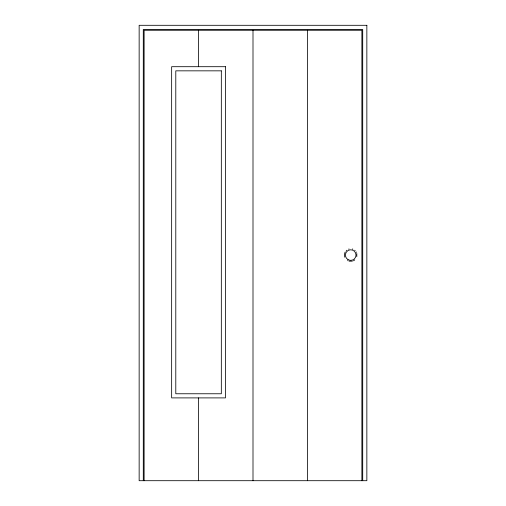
<?xml version="1.0" encoding="UTF-8"?>
<svg xmlns="http://www.w3.org/2000/svg" width="506" height="506" viewBox="0 0 506 506"><rect width="100%" height="100%" fill="white"/><g stroke="black" fill="none" stroke-linecap="round" stroke-linejoin="round"><path stroke-width="0.76" d="M356.8 256.713L356.8 253.455M344.795 252.93L344.415 255.081L344.795 257.238M345.003 252.418L345.256 251.931M346.262 250.628L346.667 250.261M354.327 260.242L354.763 259.907M353.378 260.792L353.865 260.539M348.558 249.167L349.083 248.996M352.34 261.166L349.083 261.166M352.34 248.996L352.865 249.167M347.565 260.539L348.052 260.792M354.763 250.261L355.168 250.628M356.167 251.931L356.42 252.418M362.707 480.7L362.707 29.443L143.293 29.443L143.293 480.7M361.885 480.7L361.885 30.265L144.115 30.265L144.115 480.7M307.439 30.265L307.439 480.7M253 30.265L253 480.7M198.561 30.265L198.561 66.697M198.561 397.899L198.561 480.7M366.85 25.3L139.15 25.3L139.15 480.7L366.85 480.7L366.85 25.3M225.467 66.697L171.648 66.697L171.648 397.899L225.467 397.899L225.467 66.697M221.331 70.84L175.791 70.84L175.791 393.763L221.331 393.763L221.331 70.84M348.058 259.679A5.307 5.307 0 0 0 356.022 255.081A5.307 5.307 0 0 0 348.058 250.489A5.307 5.307 0 0 0 348.058 259.679"/></g></svg>
